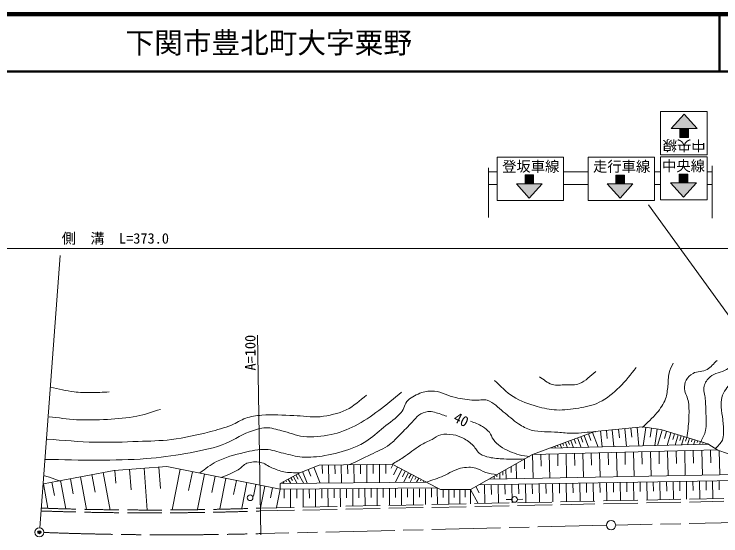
# Model space of a CAD drawing. Units: millimetres, scale not verified. Extents: x 40000 to 680000, y 20000 to 380000.
# Drawn here: x 385565 to 508964, y 288936 to 380000 of the extents above; entities that cross this region are included whole.
import ezdxf
from ezdxf.enums import TextEntityAlignment as Align

# ---------------------------------------------------------------- set-up
doc = ezdxf.new("R2010")
doc.units = ezdxf.units.MM
doc.header["$LTSCALE"] = 1000
doc.header["$PDMODE"] = 32
doc.header["$PDSIZE"] = 500
doc.linetypes.add('CHAIN', pattern=[18.5, 12, -1.5, 3.5, -1.5])
doc.linetypes.add('DASHED', pattern=[7.5, 6, -1.5])
for name, color, linetype, lineweight in [('M-BGD', 7, 'Continuous', 13), ('M-BMK', 2, 'CHAIN', 13), ('M-BMK-SRVR', 3, 'Continuous', 13), ('M-STR-HTXT', 7, 'Continuous', 13), ('M-STR-STRC', 7, 'Continuous', 13), ('M-TTL', 2, 'Continuous', 140), ('M-TTL-LINE', 7, 'Continuous', 50)]:
    doc.layers.add(name, color=color, linetype=linetype, lineweight=lineweight)
doc.layers.add('M-BGD-RSTR', color=6, linetype='Continuous')
doc.layers.add('M-TTL-TXT', color=7, linetype='Continuous')
doc.styles.add('ＭＳ ゴシック', font='')
doc.styles.get('ＭＳ ゴシック').set_extended_font_data('MS Gothic')

msp = doc.modelspace()

# ---------------------------------------------------------------- hatches: boundary and pattern name
at = {"layer": 'M-STR-STRC'}
for points in [[(502550, 362530), (504800, 360030), (503300, 360030), (501800, 360030), (500300, 360030)], [(503300, 360030), (503300, 358494), (501800, 358494), (501800, 360030)], [(474765, 350395), (474765, 351931), (476265, 351931), (476265, 350395)], [(490614, 350385), (490614, 351921), (492114, 351921), (492114, 350385)], [(501693, 350538), (501693, 352074), (503193, 352074), (503193, 350538)], [(502443, 348038), (500193, 350538), (501693, 350538), (503193, 350538), (504693, 350538)], [(475515, 347895), (473265, 350395), (474765, 350395), (476265, 350395), (477765, 350395)], [(491364, 347885), (489114, 350385), (490614, 350385), (492114, 350385), (493614, 350385)]]:
    msp.add_hatch(color=256, dxfattribs=at).paths.add_polyline_path(points)

# ---------------------------------------------------------------- linework, layer by layer
at = {"layer": 'M-BGD'}
for p, q in [((390030, 290354), (393615, 337888)), ((495265, 307943), (486948, 307144)), ((488985, 307340), (489122, 305909)), ((490012, 307439), (490294, 304504)), ((491093, 307542), (491237, 306037)), ((492174, 307646), (492470, 304558)), ((493254, 307750), (493406, 306168)), ((494335, 307854), (494646, 304612)), ((498459, 307477), (495265, 307943)), ((495845, 307858), (495374, 304630)), ((496854, 307711), (496631, 306184)), ((497863, 307564), (497442, 304682)), ((498700, 307405), (497891, 304693)), ((506710, 305015), (498459, 307477)), ((486948, 307144), (476102, 303152)), ((483942, 306038), (484559, 304362)), ((484529, 306254), (484874, 305316)), ((485116, 306470), (485880, 304395)), ((485842, 306737), (486269, 305576)), ((486568, 307005), (487514, 304435)), ((486982, 307148), (486995, 307015)), ((487958, 307241), (488226, 304453)), ((499474, 307174), (499106, 305944)), ((500247, 306944), (499588, 304735)), ((500876, 306756), (500577, 305754)), ((501506, 306568), (500969, 304769)), ((502019, 306415), (501775, 305599)), ((502532, 306262), (502094, 304797)), ((503011, 306119), (502815, 305464)), ((479016, 304225), (506863, 304915)), ((480892, 304915), (481127, 304277)), ((481362, 305088), (481508, 304689)), ((481831, 305261), (482183, 304303)), ((482300, 305434), (482506, 304875)), ((482769, 305606), (483239, 304329)), ((483356, 305822), (483628, 305084)), ((503490, 305976), (503146, 304823)), ((503969, 305833), (503820, 305335)), ((504448, 305690), (504197, 304849)), ((504927, 305547), (504825, 305205)), ((505406, 305404), (505248, 304875)), ((505885, 305261), (505830, 305075)), ((506365, 305118), (506300, 304901)), ((508440, 303884), (506710, 305015)), ((476102, 303152), (508307, 303951)), ((479485, 304397), (479514, 304318)), ((479954, 304570), (480071, 304251)), ((480423, 304743), (480511, 304503)), ((495191, 303584), (495239, 301459)), ((496676, 303618), (496772, 299361)), ((498166, 303652), (498214, 301519)), ((499656, 303685), (499752, 299413)), ((501151, 303719), (501199, 301579)), ((502646, 303753), (502743, 299466)), ((504146, 303787), (504195, 301640)), ((505646, 303821), (505744, 299519)), ((507152, 303855), (507201, 301700)), ((523145, 298827), (508440, 303884)), ((508659, 303809), (508755, 299573)), ((476102, 303152), (466720, 297829)), ((474665, 302337), (474703, 300654)), ((476102, 303152), (476196, 298997)), ((477556, 303185), (477603, 301104)), ((479011, 303218), (479105, 299048)), ((480470, 303251), (480517, 301163)), ((481929, 303284), (482024, 299100)), ((483394, 303317), (483441, 301221)), ((484858, 303350), (484953, 299152)), ((486328, 303384), (486375, 301281)), ((487797, 303417), (487893, 299204)), ((489272, 303450), (489320, 301340)), ((490747, 303484), (490842, 299256)), ((492226, 303517), (492274, 301400)), ((493706, 303551), (493802, 299308)), ((438840, 301289), (435447, 299958)), ((451549, 301422), (438840, 301289)), ((439374, 301295), (439389, 299841)), ((440480, 301306), (440513, 298146)), ((441586, 301318), (441603, 299737)), ((442693, 301329), (442726, 298168)), ((443800, 301341), (443817, 299760)), ((444907, 301353), (444940, 298189)), ((446015, 301364), (446032, 299782)), ((447123, 301376), (447156, 298211)), ((448231, 301387), (448248, 299804)), ((449339, 301399), (449373, 298232)), ((450448, 301411), (450464, 299827)), ((451691, 301348), (451396, 300780)), ((459434, 297330), (451549, 301422)), ((473229, 301522), (473287, 298945)), ((403042, 300357), (393128, 298494)), ((401115, 299995), (402352, 293418)), ((412224, 301023), (403042, 300357)), ((403171, 300367), (403335, 298105)), ((405724, 300552), (405983, 296978)), ((408278, 300737), (408807, 293440)), ((410832, 300922), (411102, 297199)), ((432020, 297064), (412224, 301023)), ((414543, 300559), (413131, 293502)), ((416681, 300132), (416023, 296840)), ((435447, 299958), (432010, 298064)), ((435941, 300152), (436742, 298110)), ((436916, 300534), (437389, 299327)), ((437890, 300917), (438983, 298131)), ((452484, 300937), (451787, 299593)), ((453277, 300525), (452101, 298259)), ((453855, 300225), (453347, 299246)), ((454434, 299925), (453576, 298273)), ((470342, 299884), (470365, 298894)), ((470895, 300198), (470909, 299551)), ((471447, 300511), (471483, 298913)), ((472338, 301016), (472361, 299973)), ((395394, 298918), (395895, 296258)), ((397124, 299244), (398197, 293543)), ((399119, 299619), (399697, 296550)), ((418819, 299704), (417597, 293595)), ((420670, 299334), (420100, 296485)), ((422520, 298964), (421463, 293676)), ((433433, 298848), (433856, 298082)), ((433871, 299090), (434147, 298588)), ((434309, 299331), (434992, 298093)), ((434747, 299572), (435153, 298835)), ((435185, 299814), (436127, 298104)), ((454877, 299695), (454510, 298987)), ((455321, 299464), (454709, 298284)), ((455765, 299234), (455520, 298762)), ((456209, 299004), (455841, 298295)), ((456653, 298773), (456530, 298537)), ((466720, 297829), (523145, 298827)), ((468539, 298861), (520379, 299778)), ((469355, 299324), (469365, 298876)), ((469848, 299604), (469857, 299244)), ((393128, 298494), (390666, 298029)), ((390666, 298029), (391472, 293745)), ((392165, 298311), (392599, 296004)), ((393664, 298593), (394594, 293651)), ((424371, 298594), (423883, 296155)), ((426222, 298223), (425329, 293757)), ((427785, 297911), (427373, 295851)), ((429348, 297598), (428594, 293826)), ((432010, 298064), (457542, 298312)), ((432010, 298064), (432020, 297064)), ((432120, 298124), (432136, 298095)), ((432557, 298366), (432720, 298071)), ((432995, 298607), (433142, 298342)), ((457096, 298543), (456973, 298306)), ((457540, 298313), (457540, 298312)), ((466720, 297829), (465256, 297031)), ((466182, 297536), (466779, 296441)), ((467667, 297846), (467725, 294599)), ((468867, 297867), (468897, 296150)), ((470067, 297888), (470124, 294649)), ((471262, 297909), (471293, 296198)), ((472458, 297931), (472515, 294699)), ((473650, 297952), (473680, 296246)), ((474842, 297973), (474899, 294749)), ((476030, 297994), (476060, 296294)), ((477218, 298015), (477275, 294799)), ((478406, 298036), (478436, 296341)), ((479594, 298057), (479651, 294848)), ((480779, 298078), (480808, 296389)), ((481963, 298099), (482019, 294898)), ((483143, 298120), (483173, 296436)), ((484324, 298140), (484380, 294947)), ((485500, 298161), (485530, 296483)), ((486677, 298182), (486733, 294996)), ((487849, 298203), (487879, 296530)), ((489022, 298224), (489078, 295045)), ((490191, 298244), (490221, 296577)), ((491360, 298265), (491416, 295094)), ((492525, 298285), (492555, 296624)), ((493690, 298306), (493746, 295143)), ((494852, 298327), (494881, 296670)), ((496013, 298347), (496069, 295192)), ((497171, 298368), (497200, 296717)), ((498328, 298388), (498384, 295240)), ((499482, 298409), (499511, 296763)), ((500636, 298429), (500692, 295288)), ((501786, 298449), (501815, 296809)), ((502936, 298470), (502992, 295336)), ((504083, 298490), (504111, 296855)), ((505229, 298510), (505284, 295384)), ((506372, 298530), (506400, 296901)), ((507514, 298551), (507569, 295432)), ((508653, 298571), (508682, 296946)), ((430668, 297334), (430320, 295595)), ((431988, 297070), (431351, 293884)), ((432020, 297064), (459434, 297330)), ((432718, 297067), (432725, 295488)), ((433820, 297071), (433833, 293922)), ((434916, 297076), (434923, 295506)), ((436013, 297081), (436026, 293948)), ((437103, 297085), (437110, 295523)), ((438193, 297090), (438207, 293974)), ((439278, 297094), (439284, 295541)), ((440362, 297099), (440375, 294000)), ((441441, 297103), (441448, 295558)), ((442520, 297108), (442533, 294026)), ((443598, 297112), (443605, 295576)), ((444677, 297117), (444690, 294117)), ((445750, 297122), (445756, 295593)), ((446822, 297126), (446835, 294162)), ((447889, 297131), (447896, 295610)), ((448956, 297135), (448969, 294207)), ((450017, 297139), (450024, 295628)), ((451079, 297144), (451091, 294251)), ((452134, 297148), (452140, 295645)), ((453189, 297153), (453201, 294295)), ((454239, 297157), (454245, 295662)), ((455289, 297162), (455301, 294339)), ((456333, 297166), (456339, 295679)), ((457377, 297170), (457388, 294383)), ((458415, 297175), (458421, 295696)), ((459999, 297031), (459434, 297330)), ((459453, 297179), (459465, 294426)), ((465256, 297031), (459999, 297031)), ((460502, 297031), (460502, 295638)), ((461470, 297031), (461470, 294468)), ((462422, 297031), (462422, 295660)), ((463374, 297031), (463374, 294508)), ((464312, 297031), (464312, 295681)), ((465249, 297031), (465249, 294547)), ((465256, 297031), (466595, 294575)), ((472448, 295298), (471484, 295309)), ((473447, 295310), (474361, 295342))]:
    msp.add_line(p, q, dxfattribs=at)
at = {"layer": 'M-BGD', "linetype": 'DASHED'}
for p, q in [((428483, 293778), (571691, 296773)), ((428493, 293279), (571702, 296273))]:
    msp.add_line(p, q, dxfattribs=at)
at = {"layer": 'M-BGD'}
for centre in [(426769, 295592), (472947, 295292)]:
    msp.add_circle(centre, 500, dxfattribs=at)
at = {"layer": 'M-BGD', "linetype": 'DASHED'}
for radius in [546252, 546752]:
    msp.add_arc((409419, 839698), radius, 268.00005, 271.99995, dxfattribs=at)
at = {"layer": 'M-BGD'}
for points, knots in [([(507962, 304129), (508383, 304640), (508951, 305058), (509226, 305660), (509394, 306028), (509403, 306453), (509425, 306858), (509469, 307656), (509364, 308456), (509292, 309253), (509228, 309965), (509043, 310667), (509026, 311382), (509012, 311960), (509010, 312553), (509159, 313112), (509292, 313611), (509534, 314083), (509825, 314510), (510081, 314886), (510381, 315250), (510756, 315508), (511486, 316009), (512429, 316103), (513218, 316506), (514150, 316981), (515041, 317544), (515880, 318169), (516686, 318770), (517388, 319500), (518142, 320165)], [0, 0, 0, 0, 1, 1, 1, 2, 2, 2, 3, 3, 3, 4, 4, 4, 5, 5, 5, 6, 6, 6, 7, 7, 7, 8, 8, 8, 9, 9, 9, 10, 10, 10, 10]), ([(495253, 307856), (496095, 308698), (497040, 309450), (497781, 310384), (498382, 311141), (498966, 311944), (499312, 312846), (499585, 313561), (499610, 314349), (499711, 315108), (499810, 315859), (499727, 316636), (499910, 317371), (500062, 317978), (500398, 318524), (500642, 319101)], [0, 0, 0, 0, 1, 1, 1, 2, 2, 2, 3, 3, 3, 4, 4, 4, 5, 5, 5, 5]), ([(503038, 306059), (503149, 307146), (503327, 308228), (503370, 309319), (503409, 310295), (503450, 311282), (503304, 312247), (503183, 313045), (502681, 313770), (502638, 314576), (502611, 315093), (502666, 315647), (502905, 316106), (503165, 316608), (503614, 317021), (504102, 317304), (504838, 317730), (505820, 317558), (506564, 317970), (507251, 318349), (507718, 319034), (508294, 319566)], [0, 0, 0, 0, 1, 1, 1, 2, 2, 2, 3, 3, 3, 4, 4, 4, 5, 5, 5, 6, 6, 6, 7, 7, 7, 7]), ([(505500, 305394), (505766, 306037), (506155, 306642), (506298, 307323), (506499, 308279), (506379, 309275), (506365, 310251), (506352, 311117), (506293, 311982), (506232, 312846), (506179, 313579), (505858, 314328), (506032, 315042), (506188, 315681), (506597, 316277), (507097, 316705), (507888, 317384), (509050, 317456), (509958, 317970), (510761, 318424), (511466, 319034), (512220, 319566)], [0, 0, 0, 0, 1, 1, 1, 2, 2, 2, 3, 3, 3, 4, 4, 4, 5, 5, 5, 6, 6, 6, 7, 7, 7, 7]), ([(469435, 316040), (470522, 315108), (471476, 313993), (472696, 313245), (473985, 312455), (475436, 311937), (476888, 311515), (477991, 311194), (479134, 310967), (480281, 310916), (481571, 310859), (482870, 311020), (484141, 311249), (485364, 311470), (486619, 311697), (487734, 312247), (489054, 312899), (490185, 313902), (491260, 314909), (492351, 315930), (493212, 317171), (494188, 318302)], [0, 0, 0, 0, 1, 1, 1, 2, 2, 2, 3, 3, 3, 4, 4, 4, 5, 5, 5, 6, 6, 6, 7, 7, 7, 7]), ([(477287, 316705), (478019, 316262), (478662, 315616), (479483, 315375), (480249, 315149), (481080, 315286), (481878, 315308), (482679, 315330), (483524, 315224), (484274, 315508), (485386, 315928), (486181, 316927), (487135, 317637)], [0, 0, 0, 0, 1, 1, 1, 2, 2, 2, 3, 3, 3, 4, 4, 4, 4]), ([(391930, 314863), (393305, 314597), (394665, 314231), (396055, 314065), (397003, 313951), (397962, 313934), (398917, 313931), (400004, 313928), (401090, 314020), (402177, 314065)], [0, 0, 0, 0, 1, 1, 1, 2, 2, 2, 3, 3, 3, 3]), ([(390998, 302287), (394059, 302243), (397120, 302128), (400181, 302154), (402999, 302178), (405822, 302199), (408631, 302420), (410927, 302601), (413220, 302872), (415485, 303285), (417639, 303678), (419807, 304089), (421873, 304816), (423539, 305402), (425002, 306479), (426663, 307078), (427590, 307412), (428541, 307779), (429525, 307810), (430472, 307839), (431395, 307489), (432319, 307278), (433573, 306991), (434766, 306404), (436045, 306279), (437661, 306123), (439315, 306275), (440903, 306612), (442358, 306921), (443763, 307480), (445095, 308143), (446560, 308871), (447892, 309848), (449220, 310804), (450603, 311800), (451882, 312933), (453212, 313998)], [0, 0, 0, 0, 1, 1, 1, 2, 2, 2, 3, 3, 3, 4, 4, 4, 5, 5, 5, 6, 6, 6, 7, 7, 7, 8, 8, 8, 9, 9, 9, 10, 10, 10, 11, 11, 11, 12, 12, 12, 12]), ([(391331, 305814), (394126, 305636), (396916, 305345), (399715, 305281), (402221, 305224), (404729, 305320), (407234, 305414), (409165, 305487), (411106, 305502), (413023, 305747), (415266, 306035), (417485, 306520), (419677, 307078), (420982, 307410), (422284, 307780), (423536, 308276), (424385, 308611), (425132, 309186), (425998, 309473), (426898, 309772), (427848, 309922), (428793, 310006), (430649, 310170), (432519, 309991), (434382, 309939), (435913, 309897), (437450, 309578), (438973, 309739), (440546, 309907), (442132, 310266), (443564, 310937), (444874, 311551), (445915, 312623), (447091, 313466)], [0, 0, 0, 0, 1, 1, 1, 2, 2, 2, 3, 3, 3, 4, 4, 4, 5, 5, 5, 6, 6, 6, 7, 7, 7, 8, 8, 8, 9, 9, 9, 10, 10, 10, 11, 11, 11, 11]), ([(418013, 299958), (418967, 300601), (419841, 301382), (420874, 301888), (422405, 302638), (424072, 303099), (425732, 303485), (426975, 303774), (428249, 304065), (429525, 304017), (430568, 303978), (431564, 303567), (432585, 303352), (433671, 303123), (434739, 302761), (435846, 302686), (437176, 302597), (438522, 302735), (439838, 302953), (441446, 303219), (443038, 303639), (444562, 304217), (445397, 304533), (446204, 304936), (446958, 305414), (448078, 306125), (449058, 307037), (450085, 307876), (451121, 308723), (452294, 309440), (453146, 310471), (453664, 311099), (453766, 312026), (454344, 312601), (454991, 313245), (455870, 313649), (456739, 313931), (457440, 314159), (458200, 314262), (458935, 314198), (460228, 314085), (461394, 313349), (462661, 313066), (463711, 312832), (464782, 312679), (465855, 312601), (466629, 312545), (467444, 312838), (468184, 312601), (469274, 312251), (470065, 311295), (470978, 310605), (471885, 309919), (472679, 309082), (473640, 308475), (474328, 308041), (475051, 307626), (475836, 307411), (477338, 306997), (478941, 307144), (480493, 307011)], [0, 0, 0, 0, 1, 1, 1, 2, 2, 2, 3, 3, 3, 4, 4, 4, 5, 5, 5, 6, 6, 6, 7, 7, 7, 8, 8, 8, 9, 9, 9, 10, 10, 10, 11, 11, 11, 12, 12, 12, 13, 13, 13, 14, 14, 14, 15, 15, 15, 16, 16, 16, 17, 17, 17, 18, 18, 18, 19, 19, 19, 20, 20, 20, 20]), ([(391664, 309739), (393261, 309562), (394850, 309286), (396455, 309207), (398249, 309119), (400051, 309170), (401844, 309274), (403558, 309373), (405283, 309477), (406968, 309806), (408373, 310081), (409718, 310605), (411093, 311004)], [0, 0, 0, 0, 1, 1, 1, 2, 2, 2, 3, 3, 3, 4, 4, 4, 4]), ([(444030, 301322), (445294, 301921), (446574, 302489), (447823, 303119), (448935, 303679), (450106, 304154), (451116, 304882), (451797, 305373), (452349, 306022), (452946, 306612), (453672, 307329), (454365, 308076), (455076, 308808), (455463, 309207), (455778, 309695), (456240, 310006), (456707, 310319), (457247, 310562), (457804, 310638), (458191, 310690), (458586, 310588), (458968, 310505), (459698, 310345), (460388, 310039), (461097, 309806)], [0, 0, 0, 0, 1, 1, 1, 2, 2, 2, 3, 3, 3, 4, 4, 4, 5, 5, 5, 6, 6, 6, 7, 7, 7, 8, 8, 8, 8]), ([(465256, 308974), (465955, 308653), (466702, 308420), (467352, 308009), (467791, 307732), (468219, 307412), (468550, 307011), (468856, 306640), (468956, 306130), (469248, 305747), (469586, 305305), (469997, 304912), (470446, 304583), (470954, 304210), (471534, 303942), (472110, 303684), (472648, 303444), (473204, 303240), (473773, 303086), (474361, 302926), (474971, 302864), (475570, 302753)], [0, 0, 0, 0, 1, 1, 1, 2, 2, 2, 3, 3, 3, 4, 4, 4, 5, 5, 5, 6, 6, 6, 7, 7, 7, 7]), ([(451549, 301422), (452203, 301821), (452872, 302198), (453512, 302620), (454534, 303294), (455458, 304115), (456506, 304749), (457155, 305142), (457861, 305433), (458536, 305780), (459047, 306044), (459507, 306442), (460066, 306579), (460755, 306748), (461495, 306693), (462195, 306579), (462818, 306478), (463433, 306273), (463992, 305980), (464630, 305645), (465199, 305178), (465722, 304683), (466173, 304255), (466412, 303611), (466919, 303252), (467383, 302923), (467964, 302787), (468516, 302653), (469352, 302451), (470220, 302404), (471078, 302354), (472274, 302284), (473474, 302354), (474671, 302354)], [0, 0, 0, 0, 1, 1, 1, 2, 2, 2, 3, 3, 3, 4, 4, 4, 5, 5, 5, 6, 6, 6, 7, 7, 7, 8, 8, 8, 9, 9, 9, 10, 10, 10, 11, 11, 11, 11]), ([(480493, 307011), (481370, 306956), (482244, 306840), (483122, 306845), (484445, 306853), (485761, 307045), (487081, 307144)], [0, 0, 0, 0, 1, 1, 1, 2, 2, 2, 2]), ([(421702, 299110), (422228, 299334), (422762, 299542), (423282, 299783), (423759, 300003), (424245, 300214), (424694, 300489), (425228, 300815), (425620, 301383), (426207, 301598), (426945, 301869), (427787, 301909), (428560, 301766), (429290, 301631), (429890, 301103), (430578, 300825), (431248, 300554), (431920, 300264), (432629, 300119), (433531, 299934), (434467, 299984), (435386, 299917)], [0, 0, 0, 0, 1, 1, 1, 2, 2, 2, 3, 3, 3, 4, 4, 4, 5, 5, 5, 6, 6, 6, 7, 7, 7, 7]), ([(457542, 298312), (458544, 298678), (459570, 298985), (460548, 299409), (461056, 299629), (461523, 299934), (462029, 300158), (462512, 300372), (462997, 300595), (463509, 300723), (463976, 300841), (464459, 300904), (464940, 300906), (465364, 300908), (465795, 300868), (466204, 300757), (466806, 300594), (467324, 300198), (467918, 300008), (468545, 299807), (469207, 299736), (469851, 299601)], [0, 0, 0, 0, 1, 1, 1, 2, 2, 2, 3, 3, 3, 4, 4, 4, 5, 5, 5, 6, 6, 6, 7, 7, 7, 7]), ([(390865, 299426), (391154, 299337), (391444, 299255), (391730, 299160), (392356, 298952), (392972, 298716), (393593, 298494)], [0, 0, 0, 0, 1, 1, 1, 2, 2, 2, 2])]:
    msp.add_open_spline(points, degree=3, knots=knots, dxfattribs=at)
at = {"layer": 'M-BGD-RSTR'}
msp.add_point((389969, 289556), dxfattribs=at)
at = {"layer": 'M-BMK'}
for p, q in [((570935, 292419), (490598, 290825)), ((488999, 290790), (428616, 289329))]:
    msp.add_line(p, q, dxfattribs=at)
msp.add_arc((412752, 876192), 587077, 267.85406, 271.54846, dxfattribs=at)
at = {"layer": 'M-BMK-SRVR'}
for centre in [(489799, 290809), (389969, 289556)]:
    msp.add_circle(centre, 800, dxfattribs=at)
at = {"layer": 'M-STR-HTXT'}
for p, q in [((198814, 339073), (571009, 339073)), ((428615, 289114), (428083, 323981))]:
    msp.add_line(p, q, dxfattribs=at)
at = {"layer": 'M-STR-STRC'}
for p, q in [((498412, 355453), (498412, 362989)), ((506588, 362989), (498412, 362989)), ((506588, 355453), (506588, 362989)), ((502550, 362530), (500300, 360030)), ((504800, 360030), (502550, 362530)), ((504800, 360030), (500300, 360030)), ((501800, 358494), (501800, 360030)), ((503300, 360030), (503300, 358494)), ((503300, 358494), (501800, 358494)), ((506588, 355453), (498412, 355453)), ((469934, 355018), (481503, 355018)), ((469934, 355018), (469934, 347482)), ((481503, 355018), (481503, 347482)), ((485803, 355018), (497373, 355018)), ((485803, 355018), (485803, 347482)), ((497373, 355018), (497373, 347482)), ((498406, 355116), (506582, 355116)), ((498406, 355116), (498406, 347580)), ((506582, 355116), (506582, 347580)), ((468394, 353169), (468394, 344522)), ((507419, 353496), (507419, 344385)), ((468394, 352474), (469934, 352474)), ((474765, 351931), (476265, 351931)), ((474765, 350395), (474765, 351931)), ((476265, 351931), (476265, 350395)), ((481503, 352474), (485803, 352474)), ((490614, 350385), (490614, 351921)), ((490614, 351921), (492114, 351921)), ((492114, 351921), (492114, 350385)), ((497373, 352474), (498406, 352474)), ((501693, 352074), (503193, 352074)), ((501693, 350538), (501693, 352074)), ((503193, 352074), (503193, 350538)), ((506582, 352474), (507419, 352474)), ((500193, 350538), (502443, 348038)), ((500193, 350538), (504693, 350538)), ((502443, 348038), (504693, 350538)), ((468394, 350241), (469934, 350241)), ((473265, 350395), (475515, 347895)), ((473265, 350395), (477765, 350395)), ((475515, 347895), (477765, 350395)), ((481503, 350241), (485803, 350241)), ((489114, 350385), (491364, 347885)), ((489114, 350385), (493614, 350385)), ((491364, 347885), (493614, 350385)), ((497373, 350241), (498406, 350241)), ((506582, 350241), (507419, 350241)), ((469934, 347482), (481503, 347482)), ((485803, 347482), (497373, 347482)), ((498406, 347580), (506582, 347580)), ((535252, 292932), (496343, 346721))]:
    msp.add_line(p, q, dxfattribs=at)
for points in [[(503300, 360030), (503300, 358494), (501800, 358494), (501800, 360030)], [(474765, 350395), (474765, 351931), (476265, 351931), (476265, 350395)], [(490614, 350385), (490614, 351921), (492114, 351921), (492114, 350385)], [(501693, 350538), (501693, 352074), (503193, 352074), (503193, 350538)]]:
    msp.add_lwpolyline(points, close=True, dxfattribs=at)
at = {"layer": 'M-TTL'}
msp.add_line((680000, 380000), (40000, 380000), dxfattribs=at)
at = {"layer": 'M-TTL-LINE'}
for p, q in [((508747, 380000), (508747, 370000)), ((40000, 370000), (680000, 370000))]:
    msp.add_line(p, q, dxfattribs=at)

# ---------------------------------------------------------------- texts
at = {"layer": 'M-BGD', "style": 'ＭＳ ゴシック'}
msp.add_text('40', height=1833, rotation=333.566, dxfattribs=at).set_placement((463634, 309235), align=Align.MIDDLE_CENTER)
at = {"layer": 'M-STR-HTXT', "style": 'ＭＳ ゴシック'}
msp.add_text('側\u3000溝\u3000L=373.0', height=1833, dxfattribs=at).set_placement((403237, 340861), align=Align.MIDDLE_CENTER)
msp.add_text('A=100', height=1833, rotation=90.312, dxfattribs=at).set_placement((426794, 320910), align=Align.MIDDLE_CENTER)
at = {"layer": 'M-STR-STRC', "style": 'ＭＳ ゴシック'}
msp.add_text('中央線', height=1833, rotation=180, dxfattribs=at).set_placement((502550, 357058), align=Align.MIDDLE_CENTER)
for s, p in [('登坂車線', (475768, 353412)), ('走行車線', (491638, 353412)), ('中央線', (502444, 353510))]:
    msp.add_text(s, height=1833, dxfattribs=at).set_placement(p, align=Align.MIDDLE_CENTER)
at = {"layer": 'M-TTL-TXT', "style": 'ＭＳ ゴシック'}
msp.add_text('下関市豊北町大字粟野', height=3666, dxfattribs=at).set_placement((405024, 375000), align=Align.MIDDLE_LEFT)

doc.saveas('drawing.dxf')
